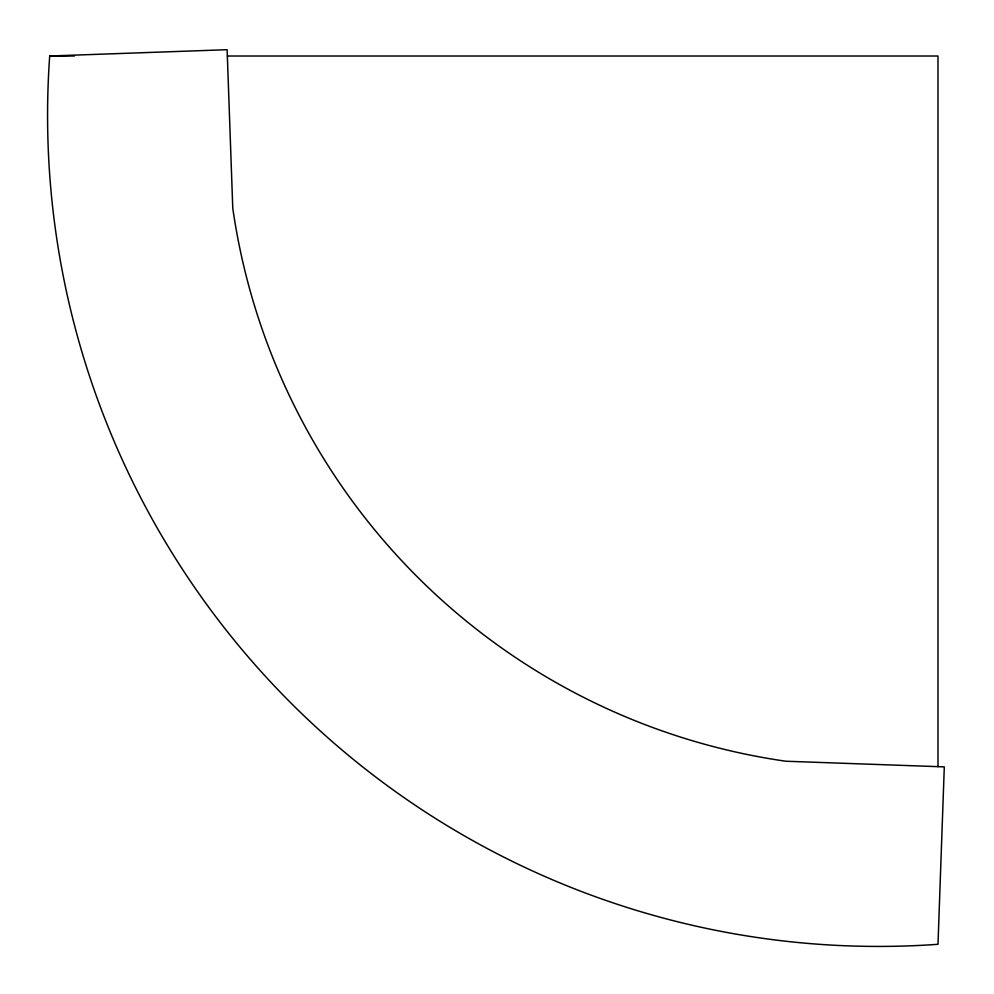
<?xml version="1.0" encoding="UTF-8"?>
<svg xmlns="http://www.w3.org/2000/svg" width="994" height="994" viewBox="0 0 994 994"><rect width="100%" height="100%" fill="white"/><g stroke="black" fill="none" stroke-linecap="round" stroke-linejoin="round"><path stroke-width="1.49" d="M49.7 56.012L227.129 49.7L232.77 208.206A652.424 652.424 0 0 0 785.794 761.23L944.3 766.871L937.988 944.3A830.984 830.984 0 0 1 49.7 56.012L74.413 56.012M227.353 56.012L937.988 56.012L937.988 766.647"/></g></svg>
